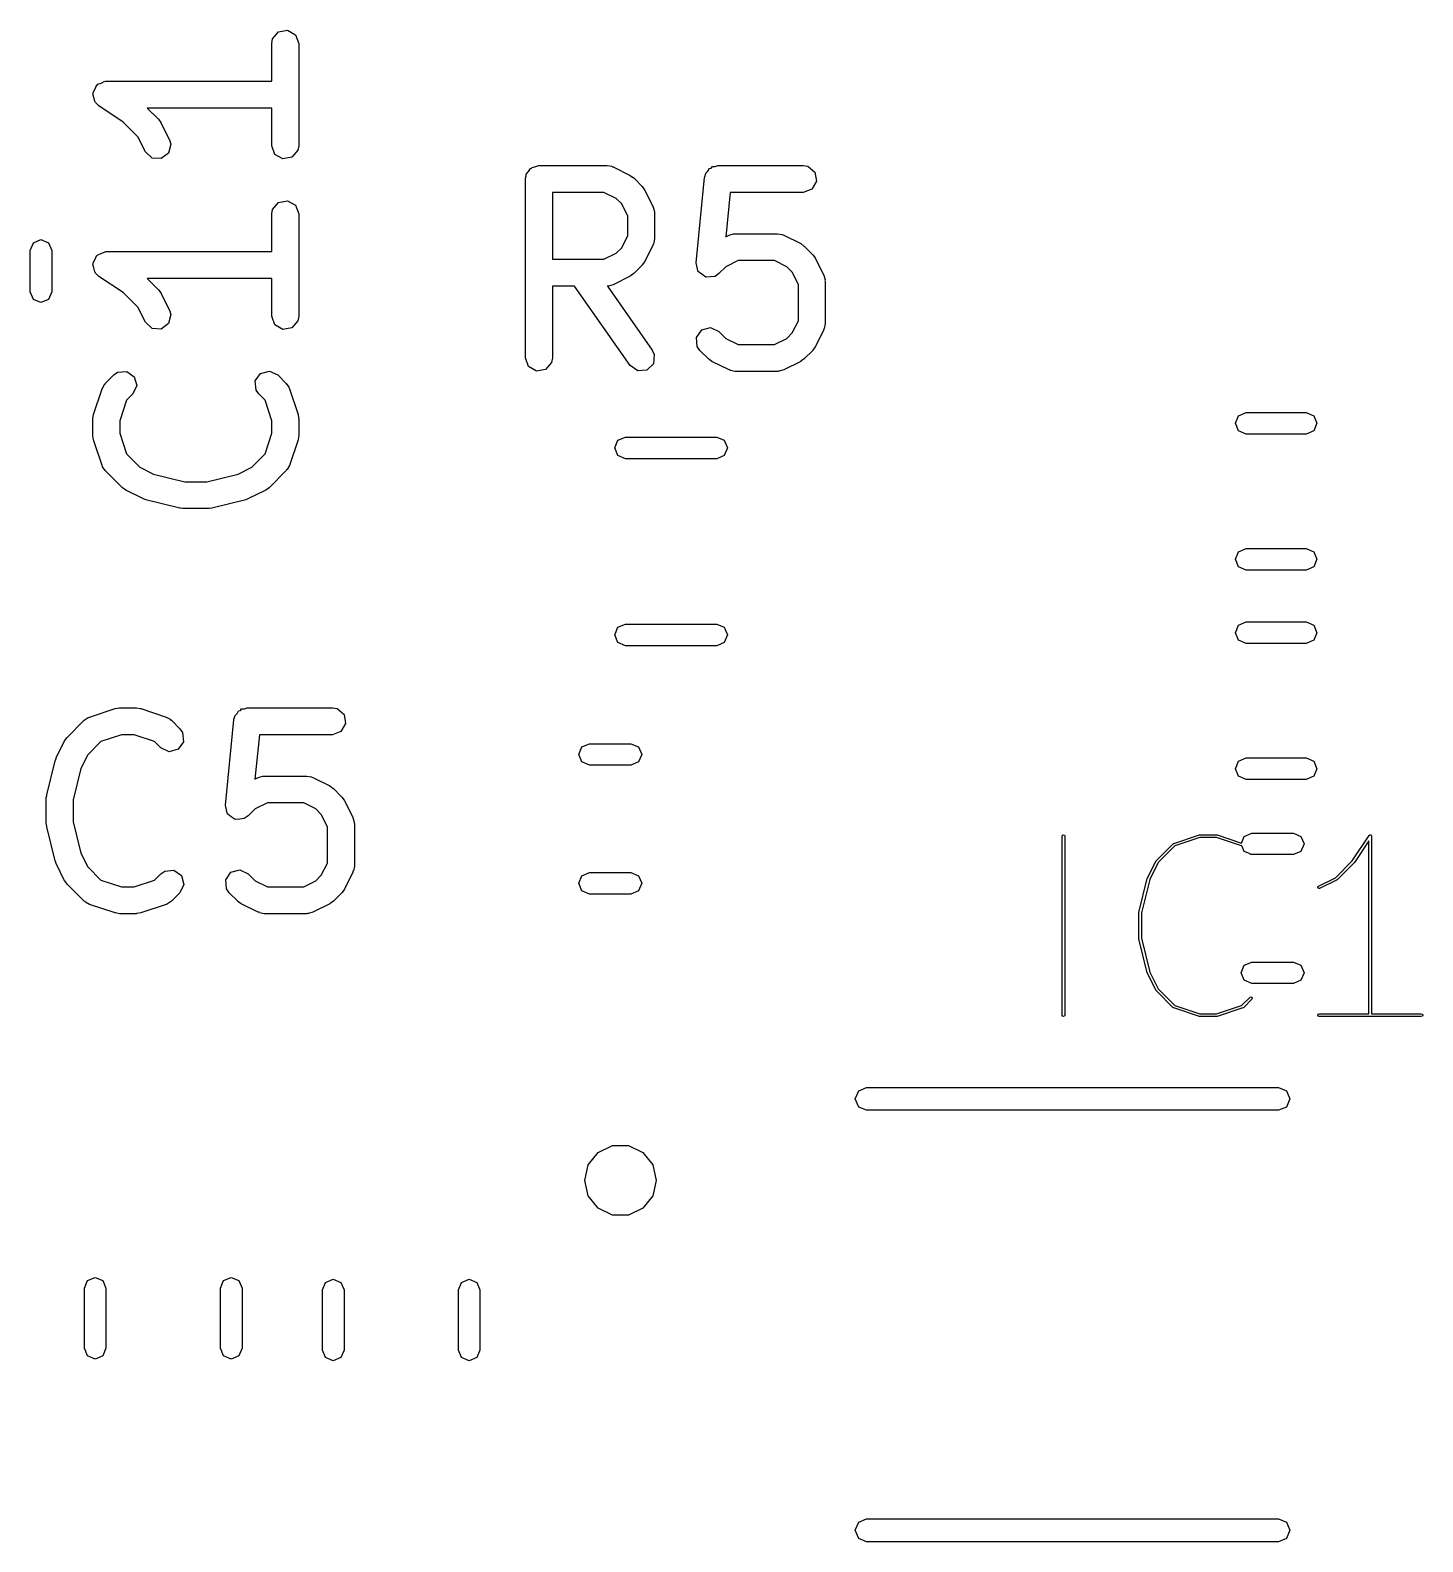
# Model space of a CAD drawing. Extents: x 127.8 to 166.1, y -113.3 to -80.1.
# Drawn here: x 143.43 to 151.21, y -111.99 to -103.54 of the extents above; entities that cross this region are included whole.
import ezdxf

# ---------------------------------------------------------------- set-up
doc = ezdxf.new("R2010")
doc.units = 0
doc.layers.add('BLACK', color=7, linetype='CONTINUOUS')

msp = doc.modelspace()

# ---------------------------------------------------------------- linework, layer by layer
at = {"layer": 'BLACK', "linetype": 'CONTINUOUS'}
for p, q in [((144.78, -103.618), (144.784, -103.592)), ((144.78, -103.829), (144.78, -103.618)), ((144.784, -103.592), (144.817, -103.553)), ((144.817, -103.553), (144.868, -103.544)), ((144.868, -103.544), (144.912, -103.57)), ((144.912, -103.57), (144.93, -103.618)), ((144.93, -103.618), (144.93, -104.19)), ((143.781, -103.891), (143.792, -103.872)), ((143.792, -103.872), (143.801, -103.852)), ((143.801, -103.852), (143.804, -103.85)), ((143.804, -103.85), (143.807, -103.846)), ((143.807, -103.846), (143.827, -103.839)), ((143.827, -103.839), (143.847, -103.829)), ((143.847, -103.829), (143.851, -103.83)), ((143.851, -103.83), (143.855, -103.829)), ((143.855, -103.829), (144.78, -103.829)), ((143.78, -103.899), (143.782, -103.895)), ((143.786, -103.92), (143.78, -103.899)), ((143.782, -103.895), (143.781, -103.891)), ((143.79, -103.941), (143.786, -103.92)), ((143.793, -103.944), (143.79, -103.941)), ((143.794, -103.948), (143.793, -103.944)), ((143.813, -103.966), (143.794, -103.948)), ((143.95, -104.057), (143.813, -103.966)), ((144.78, -103.979), (144.084, -103.979)), ((144.084, -103.979), (144.146, -104.041)), ((144.146, -104.041), (144.159, -104.06)), ((144.78, -104.19), (144.78, -103.979)), ((144.031, -104.139), (143.95, -104.057)), ((144.159, -104.06), (144.16, -104.061)), ((144.16, -104.061), (144.208, -104.156)), ((144.073, -104.223), (144.031, -104.139)), ((144.215, -104.181), (144.203, -104.231)), ((144.208, -104.156), (144.215, -104.181)), ((144.797, -104.238), (144.78, -104.19)), ((144.93, -104.19), (144.925, -104.215)), ((144.111, -104.258), (144.073, -104.223)), ((144.162, -104.261), (144.111, -104.258)), ((144.203, -104.231), (144.162, -104.261)), ((144.842, -104.263), (144.797, -104.238)), ((144.892, -104.254), (144.842, -104.263)), ((144.925, -104.215), (144.892, -104.254)), ((146.197, -104.375), (146.199, -104.365)), ((146.197, -105.375), (146.197, -104.375)), ((146.198, -104.362), (146.2, -104.359)), ((146.199, -104.365), (146.198, -104.362)), ((146.2, -104.359), (146.201, -104.349)), ((146.201, -104.349), (146.214, -104.334)), ((146.214, -104.334), (146.224, -104.317)), ((146.224, -104.317), (146.23, -104.315)), ((146.23, -104.315), (146.234, -104.31)), ((146.234, -104.31), (146.254, -104.306)), ((146.254, -104.306), (146.272, -104.3)), ((146.272, -104.3), (146.653, -104.3)), ((146.653, -104.3), (146.679, -104.304)), ((146.679, -104.304), (146.682, -104.307)), ((146.682, -104.307), (146.686, -104.308)), ((146.686, -104.308), (146.782, -104.355)), ((146.782, -104.355), (146.8, -104.369)), ((146.8, -104.369), (146.801, -104.369)), ((146.801, -104.369), (146.849, -104.417)), ((147.15, -104.844), (147.197, -104.367)), ((147.197, -104.367), (147.198, -104.364)), ((147.198, -104.362), (147.2, -104.359)), ((147.198, -104.364), (147.198, -104.362)), ((147.2, -104.359), (147.204, -104.342)), ((147.204, -104.342), (147.216, -104.331)), ((147.216, -104.331), (147.224, -104.317)), ((147.224, -104.317), (147.234, -104.314)), ((147.234, -104.314), (147.241, -104.306)), ((147.241, -104.306), (147.257, -104.305)), ((147.257, -104.305), (147.272, -104.3)), ((147.272, -104.3), (147.748, -104.3)), ((147.748, -104.3), (147.774, -104.304)), ((147.774, -104.304), (147.813, -104.337)), ((147.813, -104.337), (147.822, -104.388)), ((146.635, -104.45), (146.347, -104.45)), ((146.347, -104.45), (146.347, -104.824)), ((146.704, -104.484), (146.635, -104.45)), ((146.849, -104.417), (146.862, -104.435)), ((146.862, -104.435), (146.863, -104.437)), ((146.863, -104.437), (146.91, -104.532)), ((147.34, -104.45), (147.315, -104.698)), ((147.748, -104.45), (147.34, -104.45)), ((147.796, -104.432), (147.748, -104.45)), ((147.822, -104.388), (147.796, -104.432)), ((144.78, -104.57), (144.784, -104.545)), ((144.784, -104.545), (144.817, -104.506)), ((144.817, -104.506), (144.868, -104.497)), ((144.868, -104.497), (144.912, -104.522)), ((144.912, -104.522), (144.93, -104.57)), ((146.734, -104.514), (146.704, -104.484)), ((146.768, -104.583), (146.734, -104.514)), ((146.91, -104.532), (146.918, -104.557)), ((144.78, -104.781), (144.78, -104.57)), ((144.93, -104.57), (144.93, -105.142)), ((146.768, -104.69), (146.768, -104.583)), ((146.918, -104.557), (146.917, -104.561)), ((146.917, -104.561), (146.918, -104.565)), ((146.918, -104.565), (146.918, -104.708)), ((143.448, -104.732), (143.49, -104.714)), ((143.49, -104.714), (143.532, -104.732)), ((146.734, -104.759), (146.768, -104.69)), ((146.918, -104.708), (146.914, -104.734)), ((147.315, -104.698), (147.334, -104.689)), ((147.334, -104.689), (147.359, -104.681)), ((147.359, -104.681), (147.363, -104.682)), ((147.363, -104.682), (147.367, -104.681)), ((147.367, -104.681), (147.605, -104.681)), ((147.605, -104.681), (147.631, -104.685)), ((147.631, -104.685), (147.634, -104.688)), ((147.634, -104.688), (147.639, -104.689)), ((147.639, -104.689), (147.734, -104.736)), ((143.43, -104.774), (143.448, -104.732)), ((143.43, -105.006), (143.43, -104.774)), ((143.532, -104.732), (143.55, -104.774)), ((143.55, -104.774), (143.55, -105.006)), ((143.801, -104.804), (143.804, -104.802)), ((143.804, -104.802), (143.807, -104.799)), ((143.807, -104.799), (143.827, -104.791)), ((143.827, -104.791), (143.847, -104.782)), ((143.847, -104.782), (143.851, -104.783)), ((143.851, -104.783), (143.855, -104.781)), ((143.855, -104.781), (144.78, -104.781)), ((146.635, -104.824), (146.704, -104.789)), ((146.704, -104.789), (146.734, -104.759)), ((146.91, -104.742), (146.863, -104.837)), ((146.911, -104.737), (146.91, -104.742)), ((146.914, -104.734), (146.911, -104.737)), ((147.734, -104.736), (147.752, -104.75)), ((147.752, -104.75), (147.754, -104.75)), ((147.754, -104.75), (147.801, -104.798)), ((147.801, -104.798), (147.814, -104.816)), ((143.78, -104.851), (143.782, -104.847)), ((143.786, -104.872), (143.78, -104.851)), ((143.781, -104.843), (143.792, -104.824)), ((143.782, -104.847), (143.781, -104.843)), ((143.79, -104.894), (143.786, -104.872)), ((143.792, -104.824), (143.801, -104.804)), ((146.347, -104.824), (146.635, -104.824)), ((146.849, -104.856), (146.801, -104.904)), ((146.863, -104.837), (146.849, -104.855)), ((146.849, -104.855), (146.849, -104.856)), ((147.156, -104.869), (147.15, -104.844)), ((147.15, -104.844), (147.15, -104.844)), ((147.15, -104.844), (147.15, -104.844)), ((147.162, -104.893), (147.156, -104.869)), ((147.316, -104.865), (147.277, -104.904)), ((147.385, -104.831), (147.316, -104.865)), ((147.588, -104.831), (147.385, -104.831)), ((147.656, -104.865), (147.588, -104.831)), ((147.686, -104.895), (147.656, -104.865)), ((147.814, -104.816), (147.815, -104.817)), ((147.815, -104.817), (147.863, -104.913)), ((143.793, -104.896), (143.79, -104.894)), ((143.794, -104.901), (143.793, -104.896)), ((143.813, -104.919), (143.794, -104.901)), ((143.95, -105.01), (143.813, -104.919)), ((144.78, -104.931), (144.084, -104.931)), ((144.084, -104.931), (144.146, -104.994)), ((144.78, -105.142), (144.78, -104.931)), ((146.686, -104.966), (146.661, -104.973)), ((146.782, -104.918), (146.686, -104.966)), ((146.783, -104.917), (146.782, -104.918)), ((146.801, -104.904), (146.783, -104.917)), ((147.163, -104.894), (147.162, -104.893)), ((147.183, -104.908), (147.163, -104.894)), ((147.163, -104.894), (147.163, -104.894)), ((147.204, -104.923), (147.183, -104.908)), ((147.205, -104.923), (147.204, -104.923)), ((147.204, -104.923), (147.204, -104.923)), ((147.23, -104.921), (147.205, -104.923)), ((147.255, -104.919), (147.23, -104.921)), ((147.256, -104.919), (147.255, -104.919)), ((147.255, -104.919), (147.255, -104.919)), ((147.277, -104.904), (147.256, -104.919)), ((147.721, -104.964), (147.686, -104.895)), ((147.721, -105.167), (147.721, -104.964)), ((147.863, -104.913), (147.87, -104.938)), ((147.87, -104.938), (147.869, -104.942)), ((147.869, -104.942), (147.871, -104.946)), ((147.871, -104.946), (147.871, -105.184)), ((143.448, -105.048), (143.43, -105.006)), ((143.49, -105.066), (143.448, -105.048)), ((143.532, -105.048), (143.49, -105.066)), ((143.55, -105.006), (143.532, -105.048)), ((144.031, -105.091), (143.95, -105.01)), ((144.146, -104.994), (144.159, -105.012)), ((144.159, -105.012), (144.16, -105.013)), ((144.16, -105.013), (144.208, -105.108)), ((146.471, -104.974), (146.347, -104.974)), ((146.347, -104.974), (146.347, -105.375)), ((146.782, -105.418), (146.471, -104.974)), ((146.657, -104.972), (146.654, -104.973)), ((146.654, -104.973), (146.905, -105.332)), ((146.661, -104.973), (146.657, -104.972)), ((144.073, -105.175), (144.031, -105.091)), ((144.215, -105.133), (144.203, -105.183)), ((144.208, -105.108), (144.215, -105.133)), ((144.111, -105.211), (144.073, -105.175)), ((144.162, -105.214), (144.111, -105.211)), ((144.203, -105.183), (144.162, -105.214)), ((144.797, -105.19), (144.78, -105.142)), ((144.842, -105.216), (144.797, -105.19)), ((144.892, -105.207), (144.842, -105.216)), ((144.925, -105.168), (144.892, -105.207)), ((144.93, -105.142), (144.925, -105.168)), ((147.152, -105.26), (147.181, -105.218)), ((147.181, -105.218), (147.231, -105.205)), ((147.231, -105.205), (147.277, -105.227)), ((147.686, -105.235), (147.721, -105.167)), ((147.863, -105.218), (147.815, -105.313)), ((147.866, -105.21), (147.863, -105.213)), ((147.863, -105.213), (147.863, -105.218)), ((147.871, -105.184), (147.866, -105.21)), ((147.156, -105.311), (147.152, -105.26)), ((147.277, -105.227), (147.316, -105.266)), ((147.316, -105.266), (147.385, -105.3)), ((147.385, -105.3), (147.588, -105.3)), ((147.588, -105.3), (147.656, -105.266)), ((147.656, -105.266), (147.686, -105.235)), ((146.214, -105.423), (146.197, -105.375)), ((146.347, -105.375), (146.342, -105.4)), ((146.905, -105.332), (146.916, -105.355)), ((146.916, -105.355), (146.911, -105.407)), ((147.171, -105.333), (147.156, -105.311)), ((147.219, -105.38), (147.171, -105.333)), ((147.22, -105.381), (147.219, -105.38)), ((147.238, -105.394), (147.22, -105.381)), ((147.735, -105.393), (147.734, -105.394)), ((147.754, -105.38), (147.735, -105.393)), ((147.801, -105.333), (147.754, -105.38)), ((147.802, -105.331), (147.801, -105.333)), ((147.815, -105.313), (147.802, -105.331)), ((143.849, -105.517), (143.897, -105.47)), ((143.897, -105.47), (143.918, -105.455)), ((143.918, -105.455), (143.969, -105.45)), ((143.969, -105.45), (144.011, -105.48)), ((144.687, -105.503), (144.717, -105.461)), ((144.717, -105.461), (144.766, -105.448)), ((144.766, -105.448), (144.813, -105.47)), ((144.813, -105.47), (144.86, -105.517)), ((146.259, -105.449), (146.214, -105.423)), ((146.309, -105.44), (146.259, -105.449)), ((146.342, -105.4), (146.309, -105.44)), ((146.824, -105.447), (146.782, -105.418)), ((146.875, -105.443), (146.824, -105.447)), ((146.911, -105.407), (146.875, -105.443)), ((147.334, -105.442), (147.238, -105.394)), ((147.338, -105.442), (147.334, -105.442)), ((147.341, -105.445), (147.338, -105.442)), ((147.367, -105.45), (147.341, -105.445)), ((147.605, -105.45), (147.367, -105.45)), ((147.609, -105.448), (147.605, -105.45)), ((147.614, -105.449), (147.609, -105.448)), ((147.639, -105.442), (147.614, -105.449)), ((147.734, -105.394), (147.639, -105.442)), ((143.784, -105.69), (143.831, -105.547)), ((143.831, -105.547), (143.844, -105.524)), ((143.844, -105.524), (143.848, -105.522)), ((143.848, -105.522), (143.849, -105.517)), ((144.025, -105.529), (144.003, -105.576)), ((144.011, -105.48), (144.025, -105.529)), ((144.692, -105.555), (144.687, -105.503)), ((144.707, -105.576), (144.692, -105.555)), ((144.86, -105.517), (144.875, -105.539)), ((144.875, -105.539), (144.876, -105.543)), ((144.876, -105.543), (144.878, -105.547)), ((144.878, -105.547), (144.926, -105.69)), ((143.968, -105.611), (143.93, -105.726)), ((144.003, -105.576), (143.968, -105.611)), ((144.742, -105.611), (144.707, -105.576)), ((144.78, -105.726), (144.742, -105.611)), ((143.78, -105.713), (143.784, -105.691)), ((143.78, -105.809), (143.78, -105.713)), ((143.784, -105.691), (143.784, -105.69)), ((143.93, -105.726), (143.93, -105.796)), ((144.78, -105.796), (144.78, -105.726)), ((144.926, -105.69), (144.929, -105.712)), ((144.929, -105.712), (144.93, -105.713)), ((144.93, -105.713), (144.93, -105.809)), ((150.162, -105.74), (150.18, -105.698)), ((150.18, -105.698), (150.222, -105.68)), ((150.222, -105.68), (150.558, -105.68)), ((150.558, -105.68), (150.6, -105.698)), ((150.6, -105.698), (150.618, -105.74)), ((143.78, -105.81), (143.78, -105.809)), ((143.784, -105.832), (143.78, -105.81)), ((143.93, -105.796), (143.968, -105.911)), ((144.742, -105.911), (144.78, -105.796)), ((144.93, -105.809), (144.926, -105.831)), ((150.18, -105.782), (150.162, -105.74)), ((150.222, -105.8), (150.18, -105.782)), ((150.558, -105.8), (150.222, -105.8)), ((150.6, -105.782), (150.558, -105.8)), ((150.618, -105.74), (150.6, -105.782)), ((143.831, -105.975), (143.784, -105.832)), ((144.926, -105.832), (144.878, -105.975)), ((144.926, -105.831), (144.926, -105.832)), ((146.695, -105.877), (146.713, -105.835)), ((146.713, -105.92), (146.695, -105.877)), ((146.713, -105.835), (146.755, -105.817)), ((146.755, -105.817), (147.265, -105.817)), ((147.265, -105.817), (147.307, -105.835)), ((147.307, -105.835), (147.325, -105.877)), ((147.325, -105.877), (147.307, -105.92)), ((143.834, -105.979), (143.831, -105.975)), ((143.834, -105.983), (143.834, -105.979)), ((143.849, -106.004), (143.834, -105.983)), ((143.968, -105.911), (144.042, -105.985)), ((144.668, -105.985), (144.742, -105.911)), ((144.878, -105.975), (144.866, -105.998)), ((146.755, -105.938), (146.713, -105.92)), ((147.265, -105.938), (146.755, -105.938)), ((147.307, -105.92), (147.265, -105.938)), ((143.945, -106.1), (143.849, -106.004)), ((144.042, -105.985), (144.119, -106.024)), ((144.119, -106.024), (144.293, -106.067)), ((144.293, -106.067), (144.417, -106.067)), ((144.417, -106.067), (144.591, -106.024)), ((144.591, -106.024), (144.668, -105.985)), ((144.86, -106.004), (144.765, -106.1)), ((144.862, -106), (144.86, -106.004)), ((144.866, -105.998), (144.862, -106)), ((143.946, -106.1), (143.945, -106.1)), ((143.964, -106.114), (143.946, -106.1)), ((144.059, -106.161), (143.964, -106.114)), ((144.746, -106.114), (144.65, -106.161)), ((144.747, -106.113), (144.746, -106.114)), ((144.765, -106.1), (144.747, -106.113)), ((144.063, -106.162), (144.059, -106.161)), ((144.075, -106.167), (144.063, -106.162)), ((144.265, -106.215), (144.075, -106.167)), ((144.269, -106.214), (144.265, -106.215)), ((144.283, -106.217), (144.269, -106.214)), ((144.426, -106.217), (144.283, -106.217)), ((144.43, -106.216), (144.426, -106.217)), ((144.444, -106.215), (144.43, -106.216)), ((144.635, -106.167), (144.444, -106.215)), ((144.638, -106.165), (144.635, -106.167)), ((144.65, -106.161), (144.638, -106.165)), ((150.162, -106.5), (150.18, -106.458)), ((150.18, -106.458), (150.222, -106.44)), ((150.222, -106.44), (150.558, -106.44)), ((150.558, -106.44), (150.6, -106.458)), ((150.6, -106.458), (150.618, -106.5)), ((150.18, -106.542), (150.162, -106.5)), ((150.222, -106.56), (150.18, -106.542)), ((150.558, -106.56), (150.222, -106.56)), ((150.6, -106.542), (150.558, -106.56)), ((150.618, -106.5), (150.6, -106.542)), ((146.695, -106.922), (146.713, -106.88)), ((146.713, -106.88), (146.755, -106.862)), ((146.755, -106.862), (147.265, -106.862)), ((147.265, -106.862), (147.307, -106.88)), ((147.307, -106.88), (147.325, -106.922)), ((150.162, -106.91), (150.18, -106.868)), ((150.18, -106.952), (150.162, -106.91)), ((150.18, -106.868), (150.222, -106.85)), ((150.222, -106.85), (150.558, -106.85)), ((150.558, -106.85), (150.6, -106.868)), ((150.6, -106.868), (150.618, -106.91)), ((150.618, -106.91), (150.6, -106.952)), ((146.713, -106.965), (146.695, -106.922)), ((146.755, -106.983), (146.713, -106.965)), ((147.265, -106.983), (146.755, -106.983)), ((147.307, -106.965), (147.265, -106.983)), ((147.325, -106.922), (147.307, -106.965)), ((150.222, -106.97), (150.18, -106.952)), ((150.558, -106.97), (150.222, -106.97)), ((150.6, -106.952), (150.558, -106.97)), ((143.761, -107.381), (143.904, -107.334)), ((143.904, -107.334), (143.926, -107.33)), ((143.926, -107.33), (143.928, -107.33)), ((143.928, -107.33), (144.023, -107.33)), ((144.023, -107.33), (144.045, -107.334)), ((144.045, -107.334), (144.047, -107.334)), ((144.047, -107.334), (144.189, -107.381)), ((144.611, -107.336), (144.627, -107.335)), ((144.627, -107.335), (144.642, -107.33)), ((144.642, -107.33), (145.118, -107.33)), ((145.118, -107.33), (145.144, -107.334)), ((145.144, -107.334), (145.183, -107.367)), ((143.636, -107.495), (143.732, -107.399)), ((143.732, -107.399), (143.753, -107.384)), ((143.753, -107.384), (143.758, -107.384)), ((143.758, -107.384), (143.761, -107.381)), ((144.189, -107.381), (144.212, -107.394)), ((144.212, -107.394), (144.215, -107.398)), ((144.215, -107.398), (144.219, -107.399)), ((144.219, -107.399), (144.266, -107.447)), ((144.52, -107.874), (144.567, -107.397)), ((144.567, -107.397), (144.568, -107.394)), ((144.568, -107.392), (144.57, -107.389)), ((144.568, -107.394), (144.568, -107.392)), ((144.57, -107.389), (144.574, -107.372)), ((144.574, -107.372), (144.586, -107.361)), ((144.586, -107.361), (144.594, -107.347)), ((144.594, -107.347), (144.604, -107.344)), ((144.604, -107.344), (144.611, -107.336)), ((145.192, -107.418), (145.166, -107.462)), ((145.183, -107.367), (145.192, -107.418)), ((143.622, -107.514), (143.636, -107.496)), ((143.636, -107.496), (143.636, -107.495)), ((143.94, -107.48), (143.825, -107.518)), ((144.011, -107.48), (143.94, -107.48)), ((144.125, -107.518), (144.011, -107.48)), ((144.266, -107.447), (144.281, -107.468)), ((144.281, -107.468), (144.286, -107.519)), ((144.71, -107.48), (144.685, -107.728)), ((145.118, -107.48), (144.71, -107.48)), ((145.166, -107.462), (145.118, -107.48)), ((143.575, -107.609), (143.622, -107.514)), ((143.825, -107.518), (143.751, -107.592)), ((144.16, -107.553), (144.125, -107.518)), ((144.207, -107.575), (144.16, -107.553)), ((144.256, -107.561), (144.207, -107.575)), ((144.286, -107.519), (144.256, -107.561)), ((146.494, -107.59), (146.512, -107.548)), ((146.512, -107.548), (146.554, -107.53)), ((146.554, -107.53), (146.786, -107.53)), ((146.786, -107.53), (146.828, -107.548)), ((146.828, -107.548), (146.846, -107.59)), ((143.522, -107.815), (143.569, -107.625)), ((143.569, -107.625), (143.574, -107.613)), ((143.574, -107.613), (143.575, -107.609)), ((143.713, -107.669), (143.669, -107.843)), ((143.751, -107.592), (143.713, -107.669)), ((146.512, -107.632), (146.494, -107.59)), ((146.554, -107.65), (146.512, -107.632)), ((146.786, -107.65), (146.554, -107.65)), ((146.828, -107.632), (146.786, -107.65)), ((146.846, -107.59), (146.828, -107.632)), ((150.162, -107.67), (150.18, -107.628)), ((150.18, -107.712), (150.162, -107.67)), ((150.18, -107.628), (150.222, -107.61)), ((150.222, -107.61), (150.558, -107.61)), ((150.558, -107.61), (150.6, -107.628)), ((150.6, -107.628), (150.618, -107.67)), ((150.618, -107.67), (150.6, -107.712)), ((144.685, -107.728), (144.704, -107.719)), ((144.704, -107.719), (144.729, -107.711)), ((144.729, -107.711), (144.733, -107.712)), ((144.733, -107.712), (144.737, -107.711)), ((144.737, -107.711), (144.975, -107.711)), ((144.975, -107.711), (145.001, -107.715)), ((145.001, -107.715), (145.004, -107.718)), ((145.004, -107.718), (145.009, -107.719)), ((145.009, -107.719), (145.104, -107.766)), ((150.222, -107.73), (150.18, -107.712)), ((150.558, -107.73), (150.222, -107.73)), ((150.6, -107.712), (150.558, -107.73)), ((143.519, -107.833), (143.522, -107.819)), ((143.519, -107.976), (143.519, -107.833)), ((143.522, -107.819), (143.522, -107.815)), ((145.104, -107.766), (145.122, -107.78)), ((145.122, -107.78), (145.124, -107.78)), ((145.124, -107.78), (145.171, -107.828)), ((145.171, -107.828), (145.184, -107.846)), ((143.669, -107.843), (143.669, -107.967)), ((144.526, -107.899), (144.52, -107.874)), ((144.52, -107.874), (144.52, -107.874)), ((144.52, -107.874), (144.52, -107.874)), ((144.532, -107.923), (144.526, -107.899)), ((144.533, -107.924), (144.532, -107.923)), ((144.553, -107.938), (144.533, -107.924)), ((144.533, -107.924), (144.533, -107.924)), ((144.686, -107.895), (144.647, -107.934)), ((144.755, -107.861), (144.686, -107.895)), ((144.958, -107.861), (144.755, -107.861)), ((145.026, -107.895), (144.958, -107.861)), ((145.056, -107.925), (145.026, -107.895)), ((145.091, -107.994), (145.056, -107.925)), ((145.184, -107.846), (145.185, -107.847)), ((145.185, -107.847), (145.233, -107.943)), ((143.52, -107.98), (143.519, -107.976)), ((143.522, -107.994), (143.52, -107.98)), ((143.569, -108.185), (143.522, -107.994)), ((143.669, -107.967), (143.713, -108.141)), ((144.574, -107.953), (144.553, -107.938)), ((144.575, -107.953), (144.574, -107.953)), ((144.574, -107.953), (144.574, -107.953)), ((144.6, -107.951), (144.575, -107.953)), ((144.625, -107.949), (144.6, -107.951)), ((144.626, -107.949), (144.625, -107.949)), ((144.625, -107.949), (144.625, -107.949)), ((144.647, -107.934), (144.626, -107.949)), ((145.091, -108.197), (145.091, -107.994)), ((145.233, -107.943), (145.24, -107.968)), ((145.24, -107.968), (145.239, -107.972)), ((145.239, -107.972), (145.241, -107.976)), ((145.241, -107.976), (145.241, -108.214)), ((149.194, -108.047), (149.196, -108.042)), ((149.194, -109.047), (149.194, -108.047)), ((149.196, -108.042), (149.201, -108.039)), ((149.201, -108.039), (149.207, -108.042)), ((149.207, -108.042), (149.209, -108.047)), ((149.209, -108.047), (149.209, -109.047)), ((149.72, -108.184), (149.815, -108.089)), ((149.815, -108.089), (149.817, -108.088)), ((149.817, -108.088), (149.818, -108.087)), ((149.818, -108.087), (149.961, -108.04)), ((149.964, -108.054), (149.824, -108.101)), ((149.961, -108.04), (149.962, -108.04)), ((149.962, -108.04), (149.963, -108.039)), ((149.963, -108.039), (150.058, -108.039)), ((150.057, -108.054), (149.964, -108.054)), ((150.197, -108.101), (150.057, -108.054)), ((150.058, -108.039), (150.06, -108.04)), ((150.06, -108.04), (150.061, -108.04)), ((150.061, -108.04), (150.196, -108.085)), ((150.196, -108.085), (150.212, -108.048)), ((150.212, -108.048), (150.254, -108.03)), ((150.254, -108.03), (150.486, -108.03)), ((150.486, -108.03), (150.528, -108.048)), ((150.528, -108.048), (150.546, -108.09)), ((150.546, -108.09), (150.528, -108.132)), ((150.815, -108.185), (150.909, -108.043)), ((150.908, -108.072), (150.827, -108.194)), ((150.908, -109.039), (150.908, -108.072)), ((150.909, -108.043), (150.91, -108.042)), ((150.91, -108.042), (150.912, -108.041)), ((150.91, -108.042), (150.91, -108.042)), ((150.912, -108.041), (150.914, -108.039)), ((150.914, -108.039), (150.915, -108.04)), ((150.915, -108.04), (150.916, -108.039)), ((150.916, -108.039), (150.918, -108.04)), ((150.918, -108.04), (150.92, -108.041)), ((150.92, -108.041), (150.92, -108.041)), ((150.92, -108.041), (150.921, -108.042)), ((150.921, -108.042), (150.922, -108.044)), ((150.922, -108.044), (150.923, -108.045)), ((150.923, -108.045), (150.923, -108.046)), ((150.923, -108.046), (150.923, -108.047)), ((150.923, -108.047), (150.923, -109.039)), ((143.713, -108.141), (143.751, -108.218)), ((149.824, -108.101), (149.731, -108.194)), ((150.2, -108.104), (150.197, -108.101)), ((150.212, -108.132), (150.2, -108.104)), ((150.241, -108.144), (150.212, -108.132)), ((150.244, -108.147), (150.241, -108.144)), ((150.249, -108.15), (150.244, -108.147)), ((150.251, -108.149), (150.249, -108.15)), ((150.254, -108.15), (150.251, -108.149)), ((150.486, -108.15), (150.254, -108.15)), ((150.528, -108.132), (150.486, -108.15)), ((143.571, -108.188), (143.569, -108.185)), ((143.575, -108.2), (143.571, -108.188)), ((143.622, -108.296), (143.575, -108.2)), ((143.751, -108.218), (143.825, -108.292)), ((144.125, -108.292), (144.16, -108.257)), ((144.16, -108.257), (144.182, -108.242)), ((144.182, -108.242), (144.233, -108.237)), ((144.233, -108.237), (144.275, -108.267)), ((144.522, -108.29), (144.551, -108.248)), ((144.551, -108.248), (144.601, -108.235)), ((144.601, -108.235), (144.647, -108.257)), ((144.647, -108.257), (144.686, -108.296)), ((145.056, -108.265), (145.091, -108.197)), ((145.233, -108.248), (145.185, -108.343)), ((145.236, -108.24), (145.233, -108.243)), ((145.233, -108.243), (145.233, -108.248)), ((145.241, -108.214), (145.236, -108.24)), ((146.512, -108.268), (146.554, -108.25)), ((146.554, -108.25), (146.786, -108.25)), ((146.786, -108.25), (146.828, -108.268)), ((149.671, -108.282), (149.718, -108.186)), ((149.731, -108.194), (149.685, -108.288)), ((149.718, -108.186), (149.719, -108.186)), ((149.719, -108.186), (149.72, -108.184)), ((150.721, -108.279), (150.815, -108.185)), ((150.826, -108.195), (150.73, -108.29)), ((150.827, -108.194), (150.826, -108.194)), ((150.826, -108.194), (150.826, -108.195)), ((143.624, -108.297), (143.622, -108.296)), ((143.636, -108.315), (143.624, -108.297)), ((143.732, -108.41), (143.636, -108.315)), ((143.825, -108.292), (143.94, -108.33)), ((143.94, -108.33), (144.011, -108.33)), ((144.011, -108.33), (144.125, -108.292)), ((144.288, -108.316), (144.266, -108.363)), ((144.275, -108.267), (144.288, -108.316)), ((144.526, -108.341), (144.522, -108.29)), ((144.541, -108.363), (144.526, -108.341)), ((144.686, -108.296), (144.755, -108.33)), ((144.755, -108.33), (144.958, -108.33)), ((144.958, -108.33), (145.026, -108.296)), ((145.026, -108.296), (145.056, -108.265)), ((145.185, -108.343), (145.172, -108.361)), ((146.494, -108.31), (146.512, -108.268)), ((146.512, -108.352), (146.494, -108.31)), ((146.828, -108.268), (146.846, -108.31)), ((146.846, -108.31), (146.828, -108.352)), ((149.623, -108.474), (149.67, -108.283)), ((149.685, -108.288), (149.637, -108.476)), ((149.67, -108.283), (149.671, -108.282)), ((149.671, -108.282), (149.671, -108.282)), ((150.623, -108.33), (150.627, -108.326)), ((150.623, -108.336), (150.623, -108.33)), ((150.628, -108.34), (150.623, -108.336)), ((150.627, -108.326), (150.721, -108.279)), ((150.633, -108.339), (150.628, -108.34)), ((150.728, -108.292), (150.633, -108.339)), ((150.729, -108.291), (150.728, -108.292)), ((150.73, -108.29), (150.729, -108.291)), ((143.736, -108.412), (143.732, -108.41)), ((143.738, -108.416), (143.736, -108.412)), ((143.761, -108.428), (143.738, -108.416)), ((143.904, -108.476), (143.761, -108.428)), ((144.189, -108.428), (144.047, -108.476)), ((144.193, -108.426), (144.189, -108.428)), ((144.197, -108.425), (144.193, -108.426)), ((144.219, -108.41), (144.197, -108.425)), ((144.266, -108.363), (144.219, -108.41)), ((144.589, -108.41), (144.541, -108.363)), ((144.59, -108.411), (144.589, -108.41)), ((144.608, -108.424), (144.59, -108.411)), ((144.704, -108.472), (144.608, -108.424)), ((145.104, -108.424), (145.009, -108.472)), ((145.105, -108.423), (145.104, -108.424)), ((145.124, -108.41), (145.105, -108.423)), ((145.171, -108.363), (145.124, -108.41)), ((145.172, -108.361), (145.171, -108.363)), ((146.554, -108.37), (146.512, -108.352)), ((146.786, -108.37), (146.554, -108.37)), ((146.828, -108.352), (146.786, -108.37)), ((143.906, -108.476), (143.904, -108.476)), ((143.928, -108.48), (143.906, -108.476)), ((144.023, -108.48), (143.928, -108.48)), ((144.024, -108.479), (144.023, -108.48)), ((144.047, -108.476), (144.024, -108.479)), ((144.708, -108.472), (144.704, -108.472)), ((144.711, -108.475), (144.708, -108.472)), ((144.737, -108.48), (144.711, -108.475)), ((144.975, -108.48), (144.737, -108.48)), ((144.979, -108.478), (144.975, -108.48)), ((144.984, -108.479), (144.979, -108.478)), ((145.009, -108.472), (144.984, -108.479)), ((149.622, -108.618), (149.622, -108.475)), ((149.622, -108.475), (149.623, -108.475)), ((149.623, -108.475), (149.623, -108.474)), ((149.637, -108.476), (149.637, -108.617)), ((149.623, -108.619), (149.622, -108.618)), ((149.623, -108.62), (149.623, -108.619)), ((149.67, -108.811), (149.623, -108.62)), ((149.637, -108.617), (149.685, -108.806)), ((150.194, -108.81), (150.212, -108.768)), ((150.212, -108.768), (150.254, -108.75)), ((150.254, -108.75), (150.486, -108.75)), ((150.486, -108.75), (150.528, -108.768)), ((150.528, -108.768), (150.546, -108.81)), ((149.671, -108.811), (149.67, -108.811)), ((149.671, -108.812), (149.671, -108.811)), ((149.718, -108.907), (149.671, -108.812)), ((149.685, -108.806), (149.731, -108.9)), ((150.212, -108.852), (150.194, -108.81)), ((150.254, -108.87), (150.212, -108.852)), ((150.528, -108.852), (150.486, -108.87)), ((150.546, -108.81), (150.528, -108.852)), ((149.719, -108.908), (149.718, -108.907)), ((149.72, -108.909), (149.719, -108.908)), ((149.815, -109.005), (149.72, -108.909)), ((149.731, -108.9), (149.824, -108.993)), ((150.486, -108.87), (150.254, -108.87)), ((149.817, -109.005), (149.815, -109.005)), ((149.818, -109.006), (149.817, -109.005)), ((149.961, -109.054), (149.818, -109.006)), ((149.824, -108.993), (149.964, -109.039)), ((150.057, -109.039), (150.197, -108.993)), ((150.204, -109.006), (150.061, -109.054)), ((150.197, -108.993), (150.244, -108.946)), ((150.205, -109.005), (150.204, -109.006)), ((150.207, -109.005), (150.205, -109.005)), ((150.254, -108.957), (150.207, -109.005)), ((150.244, -108.946), (150.249, -108.944)), ((150.249, -108.944), (150.254, -108.946)), ((150.254, -108.946), (150.256, -108.952)), ((150.256, -108.952), (150.254, -108.957)), ((149.196, -109.052), (149.194, -109.047)), ((149.201, -109.054), (149.196, -109.052)), ((149.207, -109.052), (149.201, -109.054)), ((149.209, -109.047), (149.207, -109.052)), ((149.962, -109.054), (149.961, -109.054)), ((149.963, -109.054), (149.962, -109.054)), ((150.058, -109.054), (149.963, -109.054)), ((149.964, -109.039), (150.057, -109.039)), ((150.06, -109.054), (150.058, -109.054)), ((150.061, -109.054), (150.06, -109.054)), ((150.622, -109.047), (150.625, -109.042)), ((150.625, -109.052), (150.622, -109.047)), ((150.625, -109.042), (150.63, -109.039)), ((150.63, -109.054), (150.625, -109.052)), ((150.63, -109.039), (150.908, -109.039)), ((150.916, -109.054), (150.63, -109.054)), ((151.201, -109.054), (150.916, -109.054)), ((150.923, -109.039), (151.201, -109.039)), ((151.201, -109.039), (151.207, -109.042)), ((151.207, -109.052), (151.201, -109.054)), ((151.207, -109.042), (151.209, -109.047)), ((151.209, -109.047), (151.207, -109.052)), ((148.039, -109.515), (148.058, -109.47)), ((148.058, -109.56), (148.039, -109.515)), ((148.058, -109.47), (148.102, -109.451)), ((148.102, -109.451), (150.403, -109.451)), ((150.403, -109.451), (150.447, -109.47)), ((150.447, -109.47), (150.466, -109.515)), ((150.466, -109.515), (150.447, -109.56)), ((148.102, -109.578), (148.058, -109.56)), ((150.403, -109.578), (148.102, -109.578)), ((150.447, -109.56), (150.403, -109.578)), ((146.603, -109.814), (146.683, -109.775)), ((146.683, -109.775), (146.772, -109.775)), ((146.772, -109.775), (146.852, -109.814)), ((146.547, -109.883), (146.603, -109.814)), ((146.852, -109.814), (146.908, -109.883)), ((146.528, -109.97), (146.547, -109.883)), ((146.908, -109.883), (146.927, -109.97)), ((146.547, -110.057), (146.528, -109.97)), ((146.927, -109.97), (146.908, -110.057)), ((146.603, -110.126), (146.547, -110.057)), ((146.908, -110.057), (146.852, -110.126)), ((146.683, -110.165), (146.603, -110.126)), ((146.772, -110.165), (146.683, -110.165)), ((146.852, -110.126), (146.772, -110.165)), ((143.733, -110.572), (143.75, -110.53)), ((143.75, -110.53), (143.793, -110.512)), ((143.793, -110.512), (143.835, -110.53)), ((143.835, -110.53), (143.853, -110.572)), ((144.493, -110.572), (144.51, -110.53)), ((144.51, -110.53), (144.553, -110.512)), ((144.553, -110.512), (144.595, -110.53)), ((144.595, -110.53), (144.613, -110.572)), ((145.062, -110.582), (145.08, -110.54)), ((145.08, -110.54), (145.123, -110.522)), ((145.123, -110.522), (145.165, -110.54)), ((145.165, -110.54), (145.183, -110.582)), ((145.822, -110.582), (145.84, -110.54)), ((145.84, -110.54), (145.882, -110.522)), ((145.882, -110.522), (145.925, -110.54)), ((145.925, -110.54), (145.942, -110.582)), ((143.733, -110.908), (143.733, -110.572)), ((143.853, -110.572), (143.853, -110.908)), ((144.493, -110.908), (144.493, -110.572)), ((144.613, -110.572), (144.613, -110.908)), ((145.062, -110.918), (145.062, -110.582)), ((145.183, -110.582), (145.183, -110.918)), ((145.822, -110.918), (145.822, -110.582)), ((145.942, -110.582), (145.942, -110.918)), ((143.75, -110.95), (143.733, -110.908)), ((143.793, -110.968), (143.75, -110.95)), ((143.835, -110.95), (143.793, -110.968)), ((143.853, -110.908), (143.835, -110.95)), ((144.51, -110.95), (144.493, -110.908)), ((144.553, -110.968), (144.51, -110.95)), ((144.595, -110.95), (144.553, -110.968)), ((144.613, -110.908), (144.595, -110.95)), ((145.08, -110.96), (145.062, -110.918)), ((145.123, -110.978), (145.08, -110.96)), ((145.165, -110.96), (145.123, -110.978)), ((145.183, -110.918), (145.165, -110.96)), ((145.84, -110.96), (145.822, -110.918)), ((145.882, -110.978), (145.84, -110.96)), ((145.925, -110.96), (145.882, -110.978)), ((145.942, -110.918), (145.925, -110.96)), ((148.039, -111.925), (148.058, -111.88)), ((148.058, -111.88), (148.102, -111.861)), ((148.102, -111.861), (150.403, -111.861)), ((150.403, -111.861), (150.447, -111.88)), ((150.447, -111.88), (150.466, -111.925)), ((148.058, -111.97), (148.039, -111.925)), ((148.102, -111.989), (148.058, -111.97)), ((150.447, -111.97), (150.403, -111.989)), ((150.466, -111.925), (150.447, -111.97)), ((150.403, -111.989), (148.102, -111.989))]:
    msp.add_line(p, q, dxfattribs=at)

doc.saveas('drawing.dxf')
